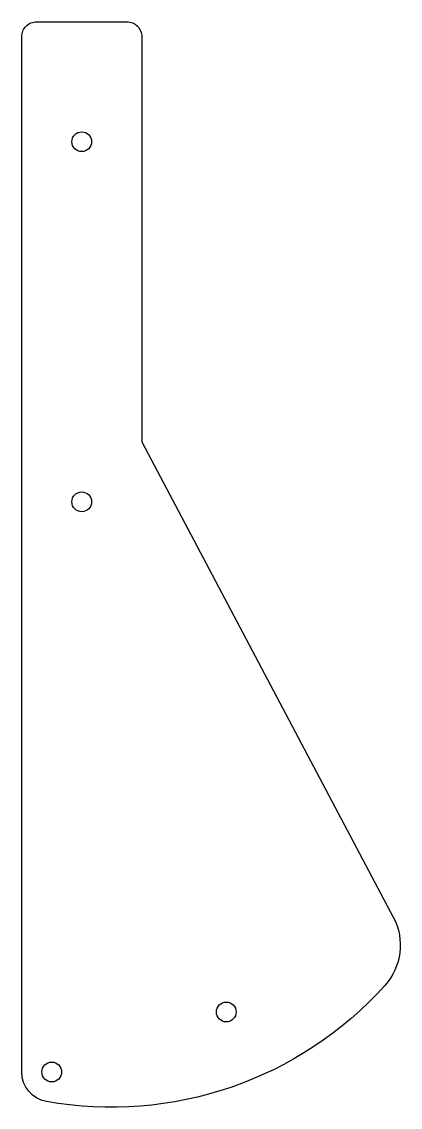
# Model space of a CAD drawing. Header units: inches. Extents: x -0.5 to 2.65, y -8.54 to 0.5.
import ezdxf

# ---------------------------------------------------------------- set-up
doc = ezdxf.new("R2010")
doc.units = ezdxf.units.IN
doc.header["$MEASUREMENT"] = 0

msp = doc.modelspace()

# ---------------------------------------------------------------- linework, layer by layer
msp.add_lwpolyline([(-0.5, -8.25), (-0.5, 0.375, -0.414214), (-0.375, 0.5), (0.375, 0.5, -0.414214), (0.5, 0.375), (0.5, -3), (2.5955, -6.9609, -0.314721), (2.5251, -7.5292, -0.259283), (-0.294, -8.4961, -0.363272)], format="xyb", close=True)
for centre in [(0, -0.5), (0, -3.5), (1.2037, -7.75), (-0.25, -8.25)]:
    msp.add_circle(centre, 0.0825)

doc.saveas('drawing.dxf')
